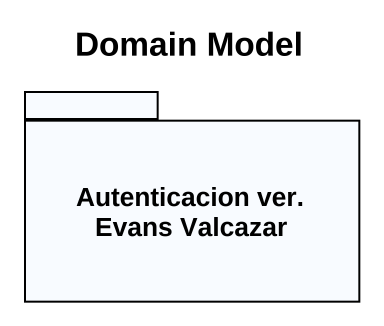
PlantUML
@startuml
title Domain Model
package "Autenticacion ver. Evans Valcazar" as Autenticacion_ver_Evans {
}
@enduml
